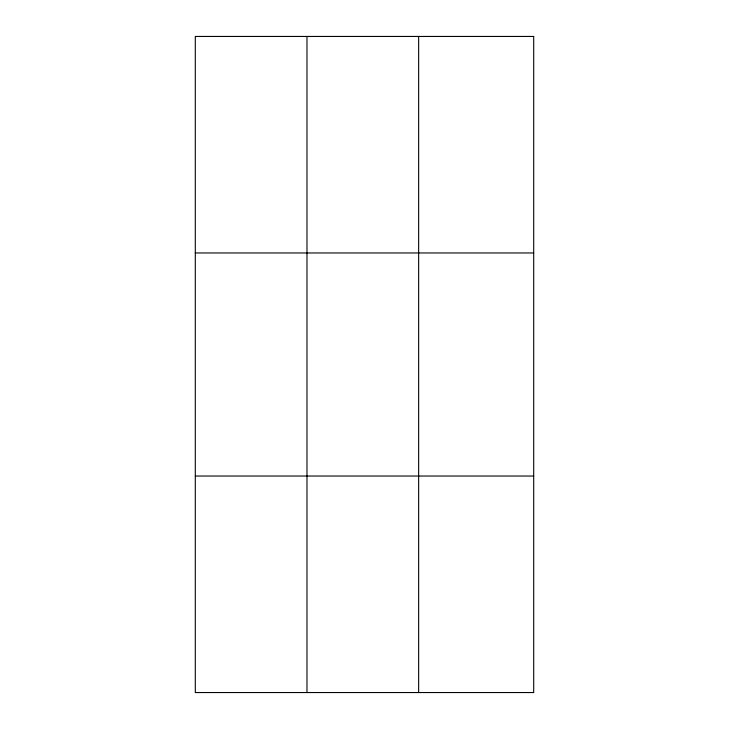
<?xml version="1.0" encoding="UTF-8"?>
<svg xmlns="http://www.w3.org/2000/svg" width="729" height="729" viewBox="0 0 729 729"><rect width="100%" height="100%" fill="white"/><g stroke="black" fill="none" stroke-linecap="round" stroke-linejoin="round"><path stroke-width="1.09" d="M306.973 692.55L306.973 36.45M418.646 692.55L418.646 36.45M195.308 252.963L533.692 252.963M195.308 476.037L533.692 476.037M533.692 36.45L533.692 692.55L195.308 692.55L195.308 36.45L533.692 36.45"/></g></svg>
